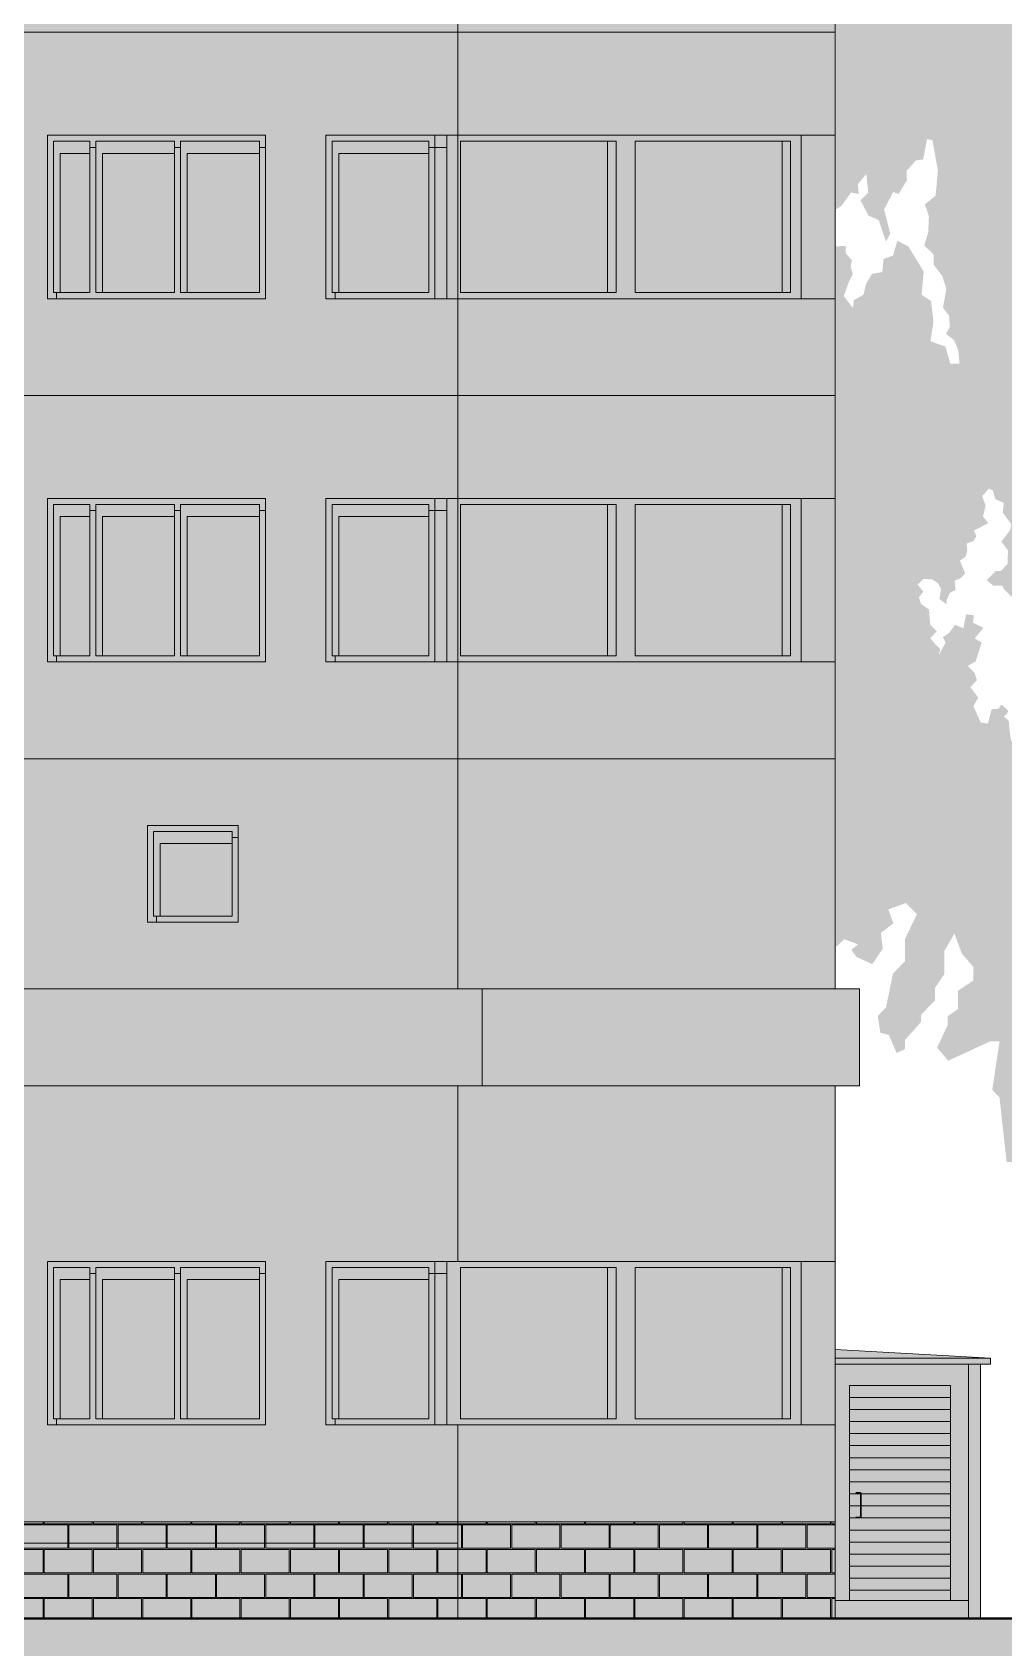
# Model space of a CAD drawing. Header units: millimetres. Extents: x 145836 to 266027, y 108786 to 206069.
# Drawn here: x 164925 to 168935, y 165729 to 172399 of the extents above; entities that cross this region are included whole.
import ezdxf

# ---------------------------------------------------------------- set-up
doc = ezdxf.new("R2010")
doc.units = ezdxf.units.MM
doc.layers.get('0').update_dxf_attribs({"color": 250})
doc.layers.add('hatch1', color=7, linetype='Continuous')
pattern_1 = [(0, (-2666.16, 265905.47), (101.6, 101.6), [198.4375, -4.7625]), (0, (-2767.76, 265910.23), (101.6, 101.6), [198.4375, -4.7625]), (90, (-2666.16, 265905.47), (-101.6, 101.6), [-106.3625, 96.8375]), (90, (-2670.92, 265905.47), (-101.6, 101.6), [-106.3625, 96.8375])]

msp = doc.modelspace()

# ---------------------------------------------------------------- hatches: boundary and pattern name
at = {"lineweight": 20, "true_color": 0x49833f}
h = msp.add_hatch(color=87, dxfattribs=at)
h.paths.add_polyline_path([(171633, 171741.4), (171602.8, 171781.7), (171655.7, 171854.6), (171617.8, 171898.2), (171610.3, 171993.7), (171565, 172036.5), (171497, 172036.5), (171532.3, 171991.2), (171497, 171930.9), (171426.6, 172006.3), (171383.8, 172044), (171331, 172069.1), (171300.8, 172031.4), (171300.8, 171933.4), (171237.9, 171900.7), (171202.7, 172016.3), (171255.5, 172046.5), (171255.5, 172111.9), (171368.7, 172177.2), (171368.7, 172363.2), (171600.2, 172240.1), (171600.2, 172129.5), (171627.9, 172129.5), (171627.9, 172260.2), (171562.4, 172313), (171552.1, 172462.4), (171412.9, 172498.2), (171412.9, 172575.6), (171366.3, 172641.7), (170898.4, 172641.7), (170899.8, 172637.6), (170929.7, 172608.7), (170865.2, 172581.9), (170832.5, 172569.9), (170833.6, 172537.4), (170823.5, 172512.4), (170799.9, 172541.9), (170764, 172586.7), (170795.4, 172602.4), (170783.1, 172627.1), (170761.6, 172641.7), (170272.2, 172641.7), (170234.7, 172593), (170222.6, 172550.8), (170205.6, 172641.7), (170145.8, 172641.7), (170134, 172633.1), (170134, 172550.4), (170103.2, 172524.6), (170103.2, 172490.8), (170074.3, 172474), (170074.3, 172457.1), (170058.4, 172490.8), (170068.4, 172559.3), (170053, 172576), (170071.3, 172592.2), (170082.5, 172641.7), (168243.4, 172641.7), (168243.4, 171668.2), (168264.9, 171681.7), (168305.3, 171737.6), (168336.9, 171731.3), (168333.1, 171771.7), (168368, 171814), (168376, 171737.4), (168344, 171705.4), (168377.6, 171641.5), (168419.1, 171624), (168449.5, 171534.5), (168467, 171568), (168441.7, 171667.5), (168479.6, 171740.3), (168501, 171730.8), (168535.7, 171788.4), (168534.2, 171827.3), (168572.9, 171869.9), (168602.9, 171873.9), (168618.7, 171958.3), (168640.8, 171953.6), (168663.8, 171828.1), (168654.2, 171725.1), (168609.9, 171688.5), (168626.4, 171640.5), (168623.9, 171573.6), (168607.5, 171519), (168645.4, 171482.3), (168646.6, 171438.1), (168682.1, 171392.4), (168698.5, 171338.1), (168684.6, 171262), (168709.9, 171229.2), (168712.5, 171182.5), (168697.3, 171153.4), (168730.2, 171128.2), (168747.8, 171086.5), (168752.9, 171030.9), (168715, 171030.9), (168694.8, 171101.6), (168632.8, 171123.1), (168645.5, 171203.9), (168635.3, 171289.8), (168596.2, 171315.1), (168605, 171411.1), (168541.7, 171515), (168496.2, 171537.7), (168478.5, 171477.1), (168439.3, 171463.2), (168434.2, 171408.9), (168391.3, 171401.3), (168368.5, 171363.4), (168355.9, 171315.4), (168316.7, 171292.7), (168312.9, 171261.1), (168275, 171309.1), (168296.5, 171369.7), (168312.9, 171401.3), (168302.8, 171431.6), (168309.1, 171458.1), (168283.8, 171484.7), (168282.6, 171517.5), (168243.4, 171515.1), (168243.4, 170658.4), (171082.4, 170658.4), (171082.4, 170756.2), (170827.6, 170928.7), (170819.1, 171123.9), (170737, 171211.6), (170788, 171290.8), (170898.4, 171146.5), (170938, 170976.8), (171075.9, 170926.3), (171250.8, 170934.3), (171291.1, 170996.9), (171351.6, 170958.8), (171465.7, 170996.9), (171492.5, 170923.1), (171606.7, 170856), (171600.5, 171129.9), (171632.8, 171157), (171569.9, 171213.7), (171536.7, 171162.2), (171469.3, 171178.8), (171452.4, 171262.3), (171410.8, 171328.5), (171363.6, 171403.6), (171354.8, 171491.9), (171370.6, 171527.7), (171405.5, 171491.9), (171458.9, 171525), (171509.6, 171467.4), (171564.7, 171449.9), (171588.3, 171420.2), (171620.5, 171419.1), (171658.2, 171384), (171660.1, 171318.5), (171690.1, 171280.9), (171690.1, 171383.7), (171675.9, 171426.7), (171658.2, 171480), (171658.2, 171530.3), (171615.4, 171578.1), (171582.7, 171688.7), (171633, 171688.7)])
h.paths.add_polyline_path([(170122.8, 171540.2), (170168.8, 171570.5), (170182.2, 171624.1), (170228.1, 171611.8), (170251.6, 171645.4), (170251.6, 171709.6), (170190, 171739.8), (170204.6, 171792.3), (170204.6, 171838.2), (170238.2, 171856.1), (170271, 171873.6), (170303.1, 171873.6), (170330, 171904.8), (170353.7, 171917), (170373.4, 171947), (170400.8, 172070.6), (170515.4, 172020.3), (170446.7, 171956.2), (170542.9, 171887.5), (170502, 171882.7), (170502, 171847.7), (170546.5, 171849.3), (170562.5, 171807.9), (170543.4, 171785.7), (170578.4, 171768.2), (170608.6, 171780.9), (170637.3, 171761.8), (170605.4, 171734.8), (170629.3, 171704.6), (170658, 171728.4), (170685, 171745.9), (170689.8, 171792), (170734.4, 171763.4), (170734.4, 171733.2), (170697.8, 171710.9), (170729.6, 171648.9), (170729.6, 171631.4), (170673.9, 171615.5), (170622.9, 171539.2), (170583.2, 171556.5), (170558, 171529.7), (170526.6, 171529.7), (170521.8, 171499.1), (170483.3, 171465.1), (170474.6, 171425.1), (170450.2, 171402.3), (170423.1, 171303.4), (170394.4, 171255.1), (170385.3, 171366.9), (170410.5, 171438.3), (170398.9, 171505.3), (170416.6, 171539.8), (170389.2, 171561.9), (170362.6, 171523.9), (170320.5, 171501.2), (170327.3, 171441.5), (170278.1, 171420.9), (170252, 171364.3), (170269.3, 171298.9), (170222, 171281.5), (170203.5, 171228.2), (170217.5, 171180), (170187.4, 171127.6), (170135, 171151.3), (170162.5, 171265.5), (170139, 171370.6), (170152.3, 171457.8), (170152.3, 171505.3)], flags=16)
at = {"lineweight": 20}
for points in [[(165887.1, 171974), (164987.1, 171974), (164987.1, 171299), (165024.5, 171299), (165024.5, 171324), (165012.1, 171324), (165012.1, 171949), (165162.1, 171949), (165162.1, 171924), (165187.1, 171924), (165187.1, 171949), (165512.1, 171949), (165512.1, 171924), (165537.1, 171924), (165537.1, 171949), (165862.1, 171949), (165862.1, 171924), (165887.1, 171924)], [(165887.1, 170474), (164987.1, 170474), (164987.1, 169799), (165024.5, 169799), (165024.5, 169824), (165012.1, 169824), (165012.1, 170449), (165162.1, 170449), (165162.1, 170424), (165187.1, 170424), (165187.1, 170449), (165512.1, 170449), (165512.1, 170424), (165537.1, 170424), (165537.1, 170449), (165862.1, 170449), (165862.1, 170424), (165887.1, 170424)], [(165887.1, 167324), (164987.1, 167324), (164987.1, 166649), (165024.5, 166649), (165024.5, 166674), (165012.1, 166674), (165012.1, 167299), (165162.1, 167299), (165162.1, 167274), (165187.1, 167274), (165187.1, 167299), (165512.1, 167299), (165512.1, 167274), (165537.1, 167274), (165537.1, 167299), (165862.1, 167299), (165862.1, 167274), (165887.1, 167274)]]:
    msp.add_hatch(color=253, dxfattribs=at).paths.add_polyline_path(points)
at = {"lineweight": 13}
h = msp.add_hatch(color=253, dxfattribs=at)
h.paths.add_polyline_path([(166587.1, 171974), (166137.1, 171974), (166137.1, 171924), (166162.1, 171924), (166162.1, 171949), (166562.1, 171949), (166562.1, 171924), (166587.1, 171924)])
h.paths.add_polyline_path([(166636.1, 171974), (166587.1, 171974), (166587.1, 171924), (166636.1, 171924)])
at = {"lineweight": 13, "true_color": 0xb3b3b3}
h = msp.add_hatch(color=253, dxfattribs=at)
h.paths.add_polyline_path([(166636.1, 171974), (166636.1, 171299), (168099.6, 171299), (168099.6, 171974)])
h.paths.add_polyline_path([(167414, 171324), (168055.6, 171324), (168055.6, 171949), (167414, 171949)], flags=16)
h.paths.add_polyline_path([(167334.8, 171324), (166693.1, 171324), (166693.1, 171949), (167334.8, 171949)], flags=16)
at = {"lineweight": 13, "true_color": 0x5c5c5c}
h = msp.add_hatch(color=251, dxfattribs=at)
h.dxf.hatch_style = 1
h.paths.add_polyline_path([(168239.6, 171974), (168099.6, 171974), (168099.6, 171299), (168239.6, 171299)])
at = {"lineweight": 13, "true_color": 0x5c6d75}
for points in [[(165012.1, 171949), (165012.1, 171324), (165039.5, 171324), (165039.5, 171899), (165162.1, 171899), (165162.1, 171949)], [(166162.1, 171949), (166162.1, 171324), (166189.5, 171324), (166189.5, 171899), (166562.1, 171899), (166562.1, 171949)], [(165012.1, 170449), (165012.1, 169824), (165039.5, 169824), (165039.5, 170399), (165162.1, 170399), (165162.1, 170449)], [(166162.1, 170449), (166162.1, 169824), (166189.5, 169824), (166189.5, 170399), (166562.1, 170399), (166562.1, 170449)], [(165749.6, 169049), (165749.6, 169099), (165424.6, 169099), (165424.6, 168749), (165452, 168749), (165452, 169049)], [(165012.1, 167299), (165012.1, 166674), (165039.5, 166674), (165039.5, 167249), (165162.1, 167249), (165162.1, 167299)], [(166162.1, 167299), (166162.1, 166674), (166189.5, 166674), (166189.5, 167249), (166562.1, 167249), (166562.1, 167299)]]:
    msp.add_hatch(color=147, dxfattribs=at).paths.add_polyline_path(points)
at = {"lineweight": 13}
for color, points in [(255, [(165887.1, 171924), (165862.1, 171924), (165862.1, 171324), (165537.1, 171324), (165537.1, 171924), (165512.1, 171924), (165512.1, 171324), (165187.1, 171324), (165187.1, 171924), (165162.1, 171924), (165162.1, 171324), (165024.5, 171324), (165024.5, 171299), (165887.1, 171299)]), (253, [(166162.1, 171924), (166137.1, 171924), (166137.1, 171299), (166174.5, 171299), (166174.5, 171324), (166162.1, 171324)]), (255, [(165887.1, 170424), (165862.1, 170424), (165862.1, 169824), (165537.1, 169824), (165537.1, 170424), (165512.1, 170424), (165512.1, 169824), (165187.1, 169824), (165187.1, 170424), (165162.1, 170424), (165162.1, 169824), (165024.5, 169824), (165024.5, 169799), (165887.1, 169799)]), (253, [(166162.1, 170424), (166137.1, 170424), (166137.1, 169799), (166174.5, 169799), (166174.5, 169824), (166162.1, 169824)]), (253, [(165774.6, 169124), (165399.6, 169124), (165399.6, 168724), (165437, 168724), (165437, 168749), (165424.6, 168749), (165424.6, 169099), (165749.6, 169099), (165749.6, 169074), (165774.6, 169074)]), (255, [(165749.6, 168749), (165437, 168749), (165437, 168724), (165774.6, 168724), (165774.6, 169074), (165749.6, 169074)]), (255, [(165887.1, 167274), (165862.1, 167274), (165862.1, 166674), (165537.1, 166674), (165537.1, 167274), (165512.1, 167274), (165512.1, 166674), (165187.1, 166674), (165187.1, 167274), (165162.1, 167274), (165162.1, 166674), (165024.5, 166674), (165024.5, 166649), (165887.1, 166649)]), (253, [(166162.1, 167274), (166137.1, 167274), (166137.1, 166649), (166174.5, 166649), (166174.5, 166674), (166162.1, 166674)])]:
    msp.add_hatch(color=color, dxfattribs=at).paths.add_polyline_path(points)
at = {"lineweight": 13, "true_color": 0x70858f}
h = msp.add_hatch(color=8, dxfattribs=at)
h.paths.add_polyline_path([(165039.5, 171324), (165162.1, 171324), (165162.1, 171899), (165039.5, 171899)])
h.paths.add_polyline_path([(165214.5, 171324), (165512.1, 171324), (165512.1, 171899), (165214.5, 171899)])
h.paths.add_polyline_path([(165564.5, 171899), (165564.5, 171324), (165862.1, 171324), (165862.1, 171899)])
at = {"lineweight": 13, "true_color": 0x5c6d75}
h = msp.add_hatch(color=147, dxfattribs=at)
h.paths.add_polyline_path([(165187.1, 171949), (165187.1, 171324), (165214.5, 171324), (165214.5, 171899), (165512.1, 171899), (165512.1, 171949)])
h.paths.add_polyline_path([(165537.1, 171949), (165537.1, 171324), (165564.5, 171324), (165564.5, 171899), (165862.1, 171899), (165862.1, 171949)])
at = {"lineweight": 13}
h = msp.add_hatch(color=255, dxfattribs=at)
h.paths.add_polyline_path([(166636.1, 171924), (166587.1, 171924), (166587.1, 171299), (166636.1, 171299)])
h.paths.add_polyline_path([(166587.1, 171924), (166562.1, 171924), (166562.1, 171324), (166174.5, 171324), (166174.5, 171299), (166587.1, 171299)])
at = {"lineweight": 13, "true_color": 0x70858f}
for points in [[(166189.5, 171899), (166189.5, 171324), (166562.1, 171324), (166562.1, 171899)], [(166189.5, 170399), (166189.5, 169824), (166562.1, 169824), (166562.1, 170399)], [(165749.6, 169049), (165452, 169049), (165452, 168749), (165749.6, 168749)], [(166189.5, 167249), (166189.5, 166674), (166562.1, 166674), (166562.1, 167249)]]:
    msp.add_hatch(color=8, dxfattribs=at).paths.add_polyline_path(points)
at = {"lineweight": 13, "true_color": 0x5c6d75}
h = msp.add_hatch(color=147, dxfattribs=at)
h.paths.add_polyline_path([(166693.1, 171949), (166693.1, 171324), (167299.4, 171324), (167299.4, 171949)])
h.paths.add_polyline_path([(167414, 171949), (167414, 171324), (168020.3, 171324), (168020.3, 171949)])
at = {"lineweight": 13, "true_color": 0x5c5c5c}
h = msp.add_hatch(color=251, dxfattribs=at)
h.paths.add_polyline_path([(167334.8, 171949), (167299.4, 171949), (167299.4, 171324), (167334.8, 171324)])
h.paths.add_polyline_path([(168055.6, 171949), (168020.3, 171949), (168020.3, 171324), (168055.6, 171324)])
at = {"lineweight": 20, "true_color": 0x49833f}
h = msp.add_hatch(color=87, dxfattribs=at)
h.paths.add_polyline_path([(171034.2, 170319.8), (171082.4, 170393.4), (171082.4, 170658.4), (168243.4, 170658.4), (168243.4, 169045.2), (169643.4, 169045.2), (169622.4, 169194.7), (169650.3, 169258.5), (169628.4, 169498.5), (169670.3, 169568.2), (169670.3, 169761.6), (169706.2, 169783.5), (169706.2, 169849.3), (169738.2, 169935.6), (169738.2, 170013.4), (169785.4, 170042.2), (169766.7, 170113.2), (169718.2, 170132), (169718.2, 170213.2), (169775.5, 170258.1), (169833.5, 170303.4), (169909.2, 170260.6), (169881.4, 170212.7), (169881.4, 170157.2), (169962.2, 170157.2), (170027.8, 170248), (170098.1, 170209), (170055.9, 170103.9), (169987.8, 169934.3), (169987.8, 169681.2), (169936.7, 169633), (169936.7, 169451.5), (169871.4, 169397.7), (169871.4, 169318.3), (169933.6, 169081), (169924.7, 169045.2), (170666.3, 169045.2), (170684.3, 169063.3), (170684.3, 169264.3), (170784.1, 169311.8), (170810.7, 169632), (170824.9, 169479.9), (170875.6, 169466.5), (170940.1, 169266.1), (171051.2, 169266.1), (171144.4, 169097.8), (171140.3, 169045.2), (171418, 169045.2), (171418, 169131), (171379, 169210.2), (171395, 169270.8), (171352.1, 169328.7), (171235.7, 169485.8), (171235.7, 169615.5), (171267, 169541.7), (171338.7, 169541.7), (171376.7, 169463.4), (171470.7, 169371.7), (171526.7, 169212.9), (171567, 169250.9), (171567, 169414.2), (171542.3, 169526.4), (171437.1, 169629.3), (171300.5, 169678.5), (171300.5, 169735), (171242.3, 169797.7), (171242.3, 169846.9), (171367.7, 169820), (171392.3, 169875.9), (171472.9, 169808.8), (171544.5, 169862.5), (171544.5, 169950.1), (171513.2, 169988.1), (171513.2, 170061.9), (171584.8, 170095.5), (171640.8, 170021.7), (171687.8, 170073.1), (171687.8, 170162.6), (171636.3, 170263.2), (171506.5, 170369.1), (171429.6, 170317.4), (171429.6, 170364.9), (171456.2, 170465.6), (171415.6, 170549.4), (171349.8, 170440.4), (171349.8, 170345.3), (171291.1, 170293.6), (171180.5, 170316), (171180.5, 170222.3), (171072.8, 170071.4), (171034.2, 170096.4)])
h.paths.add_polyline_path([(169060.6, 169942.7), (169043.7, 169912.5), (169047.3, 169826.7), (169059.7, 169787.5), (169063.3, 169760.9), (169045.5, 169730.7), (169073.1, 169712.9), (169073.9, 169643.2), (169098, 169606.7), (169084.6, 169588.1), (169099.7, 169571.2), (169120.2, 169555.2), (169118.4, 169508.1), (169152.2, 169448.3), (169125.5, 169422.5), (169132.6, 169395.8), (169114, 169375.4), (169089.9, 169362.1), (169086.4, 169345.2), (169087.3, 169314.1), (169065.9, 169328.3), (169055.2, 169349.6), (169023.2, 169378.1), (169034.8, 169393.2), (169016.1, 169411.8), (168992.1, 169435.8), (169002.5, 169450.7), (168991.2, 169458.1), (168965.4, 169475), (168957.3, 169537.6), (168956.4, 169556.2), (168935.9, 169573.1), (168948.4, 169584.7), (168954.6, 169598), (168925.2, 169623.8), (168914.6, 169606), (168885.4, 169603.5), (168880.7, 169585.6), (168870.1, 169544.7), (168841, 169548.7), (168810.3, 169615.8), (168830.1, 169651.7), (168797.7, 169694.9), (168824.7, 169723.7), (168815.7, 169752.5), (168786.9, 169783), (168819.3, 169801), (168844.5, 169878.8), (168815.7, 169896.7), (168851.7, 169939.9), (168830.1, 169950.7), (168808.5, 169961.5), (168812.1, 169992.1), (168779.7, 169995.7), (168768.9, 169938.1), (168734.7, 169952.5), (168709.5, 169918.3), (168684.3, 169902.1), (168695.1, 169878.8), (168666.3, 169824.8), (168673.5, 169851.8), (168653.7, 169871.6), (168632.1, 169896.7), (168659.1, 169925.5), (168632.1, 169952.5), (168626.7, 170015.9), (168594.3, 170037.5), (168585.3, 170066.2), (168603.3, 170089.6), (168579.9, 170118.4), (168605.1, 170141.8), (168639.3, 170140), (168662.7, 170125.6), (168677.1, 170100.4), (168669.9, 170059), (168700.5, 170035.7), (168700.5, 170055.4), (168713.1, 170084.2), (168736.5, 170096.8), (168732.9, 170134.6), (168758.1, 170145.4), (168776.1, 170165.2), (168767.1, 170186.8), (168754.5, 170217.3), (168777.9, 170233.5), (168785.1, 170258.7), (168781.5, 170287.5), (168810.4, 170298.3), (168823, 170318.1), (168812.2, 170341.4), (168871.6, 170372), (168850, 170400.8), (168860.8, 170444), (168846.4, 170483.5), (168873.4, 170514.1), (168889.8, 170508.5), (168901, 170471.4), (168935.9, 170455.7), (168931.4, 170416.3), (168966.3, 170368), (168961.8, 170343.2), (168925.8, 170296), (168952.8, 170259.8), (168951.6, 170204.7), (168924.6, 170175.5), (168903.2, 170174.3), (168864.9, 170136.5), (168892.5, 170114.2), (168929, 170114.2), (168937.9, 170098.2), (168972.5, 170064.5), (168978.8, 170040.5), (169027.7, 170011.1), (169023.3, 169985.3), (169041.9, 169960.5)], flags=16)
h.paths.add_polyline_path([(170562.5, 168941.6), (170666.3, 169045.2), (169924.7, 169045.2), (169898.5, 168940.8), (169806, 168940.8), (169764.1, 168779.8), (169989.4, 168580.6), (169989.4, 168504.9), (170124.9, 168367.4), (170168.8, 168419.2), (170240.9, 168367.2), (170240.9, 168303.4), (170332.8, 168267.2), (170450.4, 168267.2), (170556.1, 168338.9), (170636.1, 168209), (170636.1, 168071.6), (170683.9, 168033.8), (170683.9, 167902.3), (170753.7, 167808.7), (170775.8, 167898.8), (170754.3, 167914.3), (170737, 168040.7), (170763.8, 168076.9), (170753.7, 168265), (170692.5, 168310.9), (170671.7, 168415.3), (170712.5, 168475.3), (170766.7, 168554.9), (170766.7, 168679.1), (170825.3, 168715.9), (170788.7, 168936.8), (170762.1, 168975.6), (170724, 168890.6), (170644.7, 168819.9), (170627.7, 168754.8), (170562.5, 168754.8)])
h.paths.add_polyline_path([(169644.3, 168765.3), (169636.1, 168934.2), (169648.6, 169008.9), (169643.4, 169045.2), (168243.4, 169045.2), (168243.4, 168623), (168277.2, 168654), (168333.9, 168633), (168306.4, 168610.5), (168326.9, 168581.5), (168392.7, 168551.2), (168436.1, 168615.1), (168428.1, 168680.2), (168479.6, 168719.3), (168459, 168777.3), (168530.9, 168803.4), (168577.3, 168758.2), (168528.2, 168655.8), (168528.2, 168564.6), (168478, 168511.5), (168449.4, 168372.8), (168415.4, 168336.7), (168425.8, 168268.1), (168461.1, 168258.7), (168493.4, 168184.3), (168528.5, 168201.1), (168528.5, 168239), (168593.3, 168311.2), (168594.3, 168342.2), (168652.2, 168402.1), (168652.2, 168454), (168690.1, 168509.8), (168690.1, 168605.6), (168732.1, 168677.4), (168762, 168595.6), (168810.1, 168539.4), (168810.1, 168483.5), (168746.2, 168441.6), (168746.2, 168365.8), (168704.3, 168335.9), (168704.3, 168300), (168660.4, 168206.2), (168706.3, 168152.4), (168878.2, 168231.8), (168918.1, 168231.8), (168888.1, 168032.3), (168918.1, 168000.4), (168947.3, 167734.2), (168977.3, 167734.2), (168996, 167868.8), (169029.7, 167917.5), (169054.7, 168025), (169077, 168081.8), (169064.7, 168116), (169041, 168182.1), (169148.5, 168200.8), (169200.9, 168153.4), (169200.9, 168101), (169238.4, 168054.9), (169238.4, 167937.4), (169292.1, 167710.4), (169319.5, 167744.1), (169319.5, 167875), (169293.3, 167922.6), (169290.6, 168029.9), (169317.4, 168113.9), (169365.1, 168209.7), (169384.6, 168293.8), (169424.3, 168302.3), (169462.5, 168334.3), (169513.2, 168332.9), (169576.3, 168293.5), (169606.3, 168328.2), (169576.3, 168397.5), (169611.1, 168437), (169596.9, 168498.4), (169620.6, 168576.1), (169620.6, 168710.1)])
h.paths.add_polyline_path([(171418, 169045.2), (171140.3, 169045.2), (171115.9, 168736.7), (171204.1, 168647.2), (171244.7, 168729.7), (171225.1, 168802.4), (171275.5, 168843), (171313.3, 168785.7), (171323.1, 168714.3), (171363.7, 168724.1), (171386.1, 168801), (171423.9, 168767.5), (171434.1, 168700.2), (171506.6, 168579.4), (171534.8, 168664), (171534.8, 168744.5), (171418, 168877.4)])
at = {"lineweight": 13, "true_color": 0x5c6d75}
h = msp.add_hatch(color=147, dxfattribs=at)
h.paths.add_polyline_path([(165187.1, 170449), (165187.1, 169824), (165214.5, 169824), (165214.5, 170399), (165512.1, 170399), (165512.1, 170449)])
h.paths.add_polyline_path([(165537.1, 170449), (165537.1, 169824), (165564.5, 169824), (165564.5, 170399), (165862.1, 170399), (165862.1, 170449)])
at = {"lineweight": 13}
h = msp.add_hatch(color=253, dxfattribs=at)
h.paths.add_polyline_path([(166587.1, 170474), (166137.1, 170474), (166137.1, 170424), (166162.1, 170424), (166162.1, 170449), (166562.1, 170449), (166562.1, 170424), (166587.1, 170424)])
h.paths.add_polyline_path([(166636.1, 170474), (166587.1, 170474), (166587.1, 170424), (166636.1, 170424)])
at = {"lineweight": 13, "true_color": 0xb3b3b3}
h = msp.add_hatch(color=253, dxfattribs=at)
h.paths.add_polyline_path([(166636.1, 170474), (166636.1, 169799), (168099.6, 169799), (168099.6, 170474)])
h.paths.add_polyline_path([(167414, 169824), (168055.6, 169824), (168055.6, 170449), (167414, 170449)], flags=16)
h.paths.add_polyline_path([(167334.8, 169824), (166693.1, 169824), (166693.1, 170449), (167334.8, 170449)], flags=16)
at = {"lineweight": 13, "true_color": 0x5c6d75}
h = msp.add_hatch(color=147, dxfattribs=at)
h.paths.add_polyline_path([(166693.1, 170449), (166693.1, 169824), (167299.4, 169824), (167299.4, 170449)])
h.paths.add_polyline_path([(167414, 170449), (167414, 169824), (168020.3, 169824), (168020.3, 170449)])
at = {"lineweight": 13, "true_color": 0x5c5c5c}
h = msp.add_hatch(color=251, dxfattribs=at)
h.paths.add_polyline_path([(167334.8, 170449), (167299.4, 170449), (167299.4, 169824), (167334.8, 169824)])
h.paths.add_polyline_path([(168055.6, 170449), (168020.3, 170449), (168020.3, 169824), (168055.6, 169824)])
h = msp.add_hatch(color=251, dxfattribs=at)
h.dxf.hatch_style = 1
h.paths.add_polyline_path([(168239.6, 170474), (168099.6, 170474), (168099.6, 169799), (168239.6, 169799)])
at = {"lineweight": 13, "true_color": 0x70858f}
h = msp.add_hatch(color=8, dxfattribs=at)
h.paths.add_polyline_path([(165039.5, 169824), (165162.1, 169824), (165162.1, 170399), (165039.5, 170399)])
h.paths.add_polyline_path([(165214.5, 169824), (165512.1, 169824), (165512.1, 170399), (165214.5, 170399)])
h.paths.add_polyline_path([(165564.5, 170399), (165564.5, 169824), (165862.1, 169824), (165862.1, 170399)])
at = {"lineweight": 13}
h = msp.add_hatch(color=255, dxfattribs=at)
h.paths.add_polyline_path([(166636.1, 170424), (166587.1, 170424), (166587.1, 169799), (166636.1, 169799)])
h.paths.add_polyline_path([(166587.1, 170424), (166562.1, 170424), (166562.1, 169824), (166174.5, 169824), (166174.5, 169799), (166587.1, 169799)])
at = {"lineweight": 13, "true_color": 0x5c6d75}
h = msp.add_hatch(color=147, dxfattribs=at)
h.paths.add_polyline_path([(165187.1, 167299), (165187.1, 166674), (165214.5, 166674), (165214.5, 167249), (165512.1, 167249), (165512.1, 167299)])
h.paths.add_polyline_path([(165537.1, 167299), (165537.1, 166674), (165564.5, 166674), (165564.5, 167249), (165862.1, 167249), (165862.1, 167299)])
at = {"lineweight": 13}
h = msp.add_hatch(color=253, dxfattribs=at)
h.paths.add_polyline_path([(166587.1, 167324), (166137.1, 167324), (166137.1, 167274), (166162.1, 167274), (166162.1, 167299), (166562.1, 167299), (166562.1, 167274), (166587.1, 167274)])
h.paths.add_polyline_path([(166636.1, 167324), (166587.1, 167324), (166587.1, 167274), (166636.1, 167274)])
at = {"lineweight": 13, "true_color": 0xb3b3b3}
h = msp.add_hatch(color=253, dxfattribs=at)
h.paths.add_polyline_path([(166636.1, 167324), (166636.1, 166649), (168099.6, 166649), (168099.6, 167324)])
h.paths.add_polyline_path([(167414, 166674), (168055.6, 166674), (168055.6, 167299), (167414, 167299)], flags=16)
h.paths.add_polyline_path([(167334.8, 166674), (166693.1, 166674), (166693.1, 167299), (167334.8, 167299)], flags=16)
at = {"lineweight": 13, "true_color": 0x5c6d75}
h = msp.add_hatch(color=147, dxfattribs=at)
h.paths.add_polyline_path([(166693.1, 167299), (166693.1, 166674), (167299.4, 166674), (167299.4, 167299)])
h.paths.add_polyline_path([(167414, 167299), (167414, 166674), (168020.3, 166674), (168020.3, 167299)])
at = {"lineweight": 13, "true_color": 0x5c5c5c}
h = msp.add_hatch(color=251, dxfattribs=at)
h.paths.add_polyline_path([(167334.8, 167299), (167299.4, 167299), (167299.4, 166674), (167334.8, 166674)])
h.paths.add_polyline_path([(168055.6, 167299), (168020.3, 167299), (168020.3, 166674), (168055.6, 166674)])
h = msp.add_hatch(color=251, dxfattribs=at)
h.dxf.hatch_style = 1
h.paths.add_polyline_path([(168099.6, 166649), (168239.6, 166649), (168239.6, 167324), (168099.6, 167324)])
at = {"lineweight": 13, "true_color": 0x70858f}
h = msp.add_hatch(color=8, dxfattribs=at)
h.paths.add_polyline_path([(165039.5, 166674), (165162.1, 166674), (165162.1, 167249), (165039.5, 167249)])
h.paths.add_polyline_path([(165214.5, 166674), (165512.1, 166674), (165512.1, 167249), (165214.5, 167249)])
h.paths.add_polyline_path([(165564.5, 167249), (165564.5, 166674), (165862.1, 166674), (165862.1, 167249)])
at = {"lineweight": 13}
h = msp.add_hatch(color=255, dxfattribs=at)
h.paths.add_polyline_path([(166636.1, 167274), (166587.1, 167274), (166587.1, 166649), (166636.1, 166649)])
h.paths.add_polyline_path([(166587.1, 167274), (166562.1, 167274), (166562.1, 166674), (166174.5, 166674), (166174.5, 166649), (166587.1, 166649)])
at = {"lineweight": 13, "true_color": 0xa8a8a8}
h = msp.add_hatch(color=253, dxfattribs=at)
h.paths.add_polyline_path([(168239.6, 166959.5), (168239.6, 166924), (168881.2, 166924)])
h.paths.add_polyline_path([(168881.2, 166924), (168239.6, 166924), (168239.6, 166899), (168881.2, 166899)])
at = {"lineweight": 13, "true_color": 0x4d4d4d}
h = msp.add_hatch(color=251, dxfattribs=at)
h.set_gradient(color1=(64, 64, 69), color2=(88, 88, 95), centered=1, one_color=1, tint=0.36, name='CURVED')
h.paths.add_polyline_path([(168789.6, 166899), (168239.6, 166899), (168239.6, 165924), (168298.9, 165924), (168298.9, 166811.9), (168715.9, 166811.9), (168715.9, 165924), (168789.6, 165924)])
at = {"lineweight": 13, "true_color": 0x6c461e}
msp.add_hatch(color=49, dxfattribs=at).paths.add_polyline_path([(168839.6, 166899), (168789.6, 166899), (168789.6, 166249), (168839.6, 166249)])
at = {"lineweight": 13, "true_color": 0x5f533f}
msp.add_hatch(color=251, dxfattribs=at).paths.add_polyline_path([(168298.9, 165924), (168715.9, 165924), (168715.9, 166811.9), (168298.9, 166811.9)])
at = {"lineweight": 20, "true_color": 0x5c5c5c}
h = msp.add_hatch(color=251, dxfattribs=at)
h.paths.add_polyline_path([(166681.9, 166249), (163197.1, 166249), (163197.1, 166160), (166681.9, 166160)])
h.paths.add_polyline_path([(159552.1, 166249), (156067.2, 166249), (156067.2, 166160), (159552.1, 166160)])
h.paths.add_polyline_path([(156067.2, 166249), (154509.6, 166249), (154509.6, 166160), (156067.2, 166160)])
at = {"lineweight": 13}
h = msp.add_hatch(dxfattribs=at)
h.set_pattern_fill('AR-B816C', color=256, scale=0.5, style=0)
h.set_pattern_definition(pattern_1)
h.paths.add_polyline_path([(163197.1, 166249), (163197.1, 166160), (166681.9, 166160), (166681.9, 166249)])
h.paths.add_polyline_path([(163197.1, 166160), (163197.1, 165849), (166681.9, 165849), (166681.9, 166160)])
at = {"lineweight": 20, "true_color": 0x5c5c5c}
msp.add_hatch(color=251, dxfattribs=at).paths.add_polyline_path([(168239.6, 166249), (166681.9, 166249), (166681.9, 165849), (168239.6, 165849)])
at = {"lineweight": 13}
h = msp.add_hatch(dxfattribs=at)
h.set_pattern_fill('AR-B816C', color=256, scale=0.5, style=0)
h.set_pattern_definition(pattern_1)
h.paths.add_polyline_path([(166681.9, 166249), (166681.9, 165849), (168239.6, 165849), (168239.6, 166249)])
at = {"lineweight": 13, "true_color": 0x4d4d4d}
for points in [[(168839.6, 166249), (168789.6, 166249), (168789.6, 165849), (168839.6, 165849)], [(168789.6, 165924), (168239.6, 165924), (168239.6, 165849), (168789.6, 165849)]]:
    msp.add_hatch(color=251, dxfattribs=at).paths.add_polyline_path(points)
at = {"lineweight": 20, "true_color": 0x506b00}
msp.add_hatch(color=66, dxfattribs=at).paths.add_polyline_path([(170681.9, 165849), (145836, 165849), (145836, 160362.3), (170681.9, 160362.3)])
at = {"layer": 'hatch1', "lineweight": 13, "true_color": 0xc98238}
h = msp.add_hatch(color=23, dxfattribs=at)
h.dxf.hatch_style = 1
h.paths.add_polyline_path([(166681.9, 172799), (166137.1, 172799), (166137.1, 173474), (166681.9, 173474), (166681.9, 173899), (163197.1, 173899), (163197.1, 172399), (166681.9, 172399)])
h.paths.add_polyline_path([(164162.1, 172799), (163612.1, 172799), (163612.1, 173474), (164162.1, 173474)], flags=16)
h.paths.add_polyline_path([(164137.1, 172824), (163812.1, 172824), (163812.1, 173449), (164137.1, 173449)], flags=0)
h.paths.add_polyline_path([(164312.1, 172799), (164312.1, 173474), (164862.1, 173474), (164862.1, 172799)], flags=16)
h.paths.add_polyline_path([(164337.1, 172824), (164337.1, 173449), (164487.1, 173449), (164487.1, 172824)], flags=0)
h.paths.add_polyline_path([(164512.1, 172824), (164512.1, 173449)], flags=0)
h.paths.add_polyline_path([(163787.1, 172824), (163637.1, 172824), (163637.1, 173449), (163787.1, 173449)], flags=0)
h.paths.add_polyline_path([(164987.1, 172799), (164987.1, 173474), (165887.1, 173474), (165887.1, 172799)], flags=16)
h.paths.add_polyline_path([(165012.1, 172824), (165012.1, 173449), (165162.1, 173449), (165162.1, 172824)], flags=0)
h.paths.add_polyline_path([(165187.1, 172824), (165187.1, 173449), (165512.1, 173449), (165512.1, 172824)], flags=0)
h.paths.add_polyline_path([(165537.1, 172824), (165537.1, 173449), (165862.1, 173449), (165862.1, 172824)], flags=0)
at = {"layer": 'hatch1', "lineweight": 13, "true_color": 0x9c652b}
h = msp.add_hatch(color=25, dxfattribs=at)
h.dxf.hatch_style = 1
h.paths.add_polyline_path([(168239.6, 172399), (166681.9, 172399), (166681.9, 171974), (168239.6, 171974)])
h.paths.add_polyline_path([(168239.6, 172799), (166681.9, 172799), (166681.9, 172399), (168239.6, 172399)])
h.paths.add_polyline_path([(168239.6, 173899), (166681.9, 173899), (166681.9, 173474), (168239.6, 173474)])
at = {"layer": 'hatch1', "lineweight": 13, "true_color": 0xc98238}
h = msp.add_hatch(color=23, dxfattribs=at)
h.dxf.hatch_style = 1
h.paths.add_polyline_path([(163197.1, 172399), (163197.1, 170899), (166681.9, 170899), (166681.9, 171299), (166137.1, 171299), (166137.1, 171974), (166681.9, 171974), (166681.9, 172399)])
h.paths.add_polyline_path([(164862.1, 171974), (164312.1, 171974), (164312.1, 171299), (164862.1, 171299)], flags=16)
h.paths.add_polyline_path([(164337.1, 171949), (164337.1, 171324), (164512.1, 171324), (164337.1, 171324), (164337.1, 171949), (164487.1, 171949)], flags=0)
h.paths.add_polyline_path([(164987.1, 171974), (165887.1, 171974), (165887.1, 171299), (164987.1, 171299)], flags=16)
h.paths.add_polyline_path([(165012.1, 171949), (165162.1, 171949), (165512.1, 171949), (165862.1, 171949), (165862.1, 171324), (165537.1, 171324), (165187.1, 171324), (165012.1, 171324)], flags=0)
at = {"layer": 'hatch1', "lineweight": 13, "true_color": 0x9c652b}
h = msp.add_hatch(color=25, dxfattribs=at)
h.dxf.hatch_style = 1
h.paths.add_polyline_path([(168239.6, 169399), (168239.6, 169799), (166681.9, 169799), (166681.9, 169399)])
h.paths.add_polyline_path([(166681.9, 170899), (166681.9, 170474), (168239.6, 170474), (168239.6, 170899)])
h.paths.add_polyline_path([(166681.9, 171299), (166681.9, 170899), (168239.6, 170899), (168239.6, 171299)])
at = {"layer": 'hatch1', "lineweight": 13, "true_color": 0xc98238}
h = msp.add_hatch(color=23, dxfattribs=at)
h.dxf.hatch_style = 1
h.paths.add_polyline_path([(163197.1, 170899), (163197.1, 169399), (166681.9, 169399), (166681.9, 169799), (166137.1, 169799), (166137.1, 170474), (166681.9, 170474), (166681.9, 170899)])
h.paths.add_polyline_path([(164162.1, 170474), (163612.1, 170474), (163612.1, 169799), (164162.1, 169799)], flags=16)
h.paths.add_polyline_path([(164137.1, 170449), (164137.1, 169824), (163812.1, 169824), (163637.1, 169824), (163637.1, 170449), (163787.1, 170449)], flags=0)
h.paths.add_polyline_path([(164312.1, 170474), (164312.1, 169799), (164862.1, 169799), (164862.1, 170474)], flags=16)
h.paths.add_polyline_path([(164337.1, 170449), (164487.1, 170449), (164337.1, 170449), (164337.1, 169824), (164512.1, 169824), (164337.1, 169824)], flags=0)
h.paths.add_polyline_path([(164987.1, 170474), (165887.1, 170474), (165887.1, 169799), (164987.1, 169799)], flags=16)
h.paths.add_polyline_path([(165012.1, 170449), (165162.1, 170449), (165512.1, 170449), (165862.1, 170449), (165862.1, 169824), (165537.1, 169824), (165187.1, 169824), (165012.1, 169824)], flags=0)
h = msp.add_hatch(color=23, dxfattribs=at)
h.dxf.hatch_style = 1
h.paths.add_polyline_path([(163197.1, 169399), (163197.1, 168449), (166681.9, 168449), (166681.9, 169399)])
h.paths.add_polyline_path([(164074.6, 169124), (164074.6, 168724), (163699.6, 168724), (163699.6, 169124)], flags=16)
h.paths.add_polyline_path([(164049.6, 169099), (164049.6, 168749), (163724.6, 168749), (163724.6, 169099)], flags=0)
h.paths.add_polyline_path([(165399.6, 169124), (165774.6, 169124), (165774.6, 168724), (165399.6, 168724)], flags=16)
h.paths.add_polyline_path([(165424.6, 169099), (165749.6, 169099), (165749.6, 168749), (165424.6, 168749)], flags=0)
at = {"layer": 'hatch1', "lineweight": 13, "true_color": 0x9c652b}
msp.add_hatch(color=25, dxfattribs=at).paths.add_polyline_path([(168239.6, 168449), (168239.6, 169399), (166681.9, 169399), (166681.9, 168449), (166781.9, 168449)])
at = {"layer": 'hatch1', "lineweight": 20, "true_color": 0xe1e1df}
msp.add_hatch(color=254, dxfattribs=at).paths.add_polyline_path([(163097.1, 168449), (163097.1, 168049), (163197.1, 168049), (166781.9, 168049), (166781.9, 168449), (166681.9, 168449)])
at = {"layer": 'hatch1', "lineweight": 20}
msp.add_hatch(color=254, dxfattribs=at).paths.add_polyline_path([(166781.9, 168449), (166781.9, 168049), (168239.6, 168049), (168339.6, 168049), (168339.6, 168449), (168239.6, 168449)])
at = {"layer": 'hatch1', "lineweight": 13, "true_color": 0xc98238}
h = msp.add_hatch(color=23, dxfattribs=at)
h.dxf.hatch_style = 1
h.paths.add_polyline_path([(163197.1, 168049), (163197.1, 166249), (166681.9, 166249), (166681.9, 166649), (166137.1, 166649), (166137.1, 167324), (166681.9, 167324), (166681.9, 168049)])
h.paths.add_polyline_path([(164862.1, 167324), (164312.1, 167324), (164312.1, 166649), (164862.1, 166649)], flags=16)
h.paths.add_polyline_path([(164487.1, 167299), (164337.1, 167299), (164337.1, 166674), (164512.1, 166674), (164337.1, 166674), (164337.1, 167299)], flags=0)
h.paths.add_polyline_path([(164162.1, 167324), (163612.1, 167324), (163612.1, 166649), (164162.1, 166649)], flags=16)
h.paths.add_polyline_path([(164137.1, 167299), (164137.1, 166674), (163812.1, 166674), (163637.1, 166674), (163637.1, 167299), (163787.1, 167299)], flags=0)
h.paths.add_polyline_path([(164987.1, 167324), (165887.1, 167324), (165887.1, 166649), (164987.1, 166649)], flags=16)
h.paths.add_polyline_path([(165012.1, 167299), (165162.1, 167299), (165512.1, 167299), (165862.1, 167299), (165862.1, 166674), (165537.1, 166674), (165187.1, 166674), (165012.1, 166674)], flags=0)
at = {"layer": 'hatch1', "lineweight": 13, "true_color": 0x9c652b}
h = msp.add_hatch(color=25, dxfattribs=at)
h.paths.add_polyline_path([(168239.6, 167324), (168239.6, 168049), (166681.9, 168049), (166681.9, 167324)])
h.paths.add_polyline_path([(166681.9, 166649), (166681.9, 166249), (168239.6, 166249), (168239.6, 166649)])
at = {"layer": 'hatch1', "lineweight": 20, "true_color": 0x787878}
h = msp.add_hatch(color=8, dxfattribs=at)
h.paths.add_polyline_path([(166681.9, 166160), (163197.1, 166160), (163197.1, 165849), (166681.9, 165849)])
h.paths.add_polyline_path([(159552.1, 166160), (156067.2, 166160), (156067.2, 165849), (159552.1, 165849)])
h.paths.add_polyline_path([(156067.2, 166160), (154509.6, 166160), (154509.6, 165849), (156067.2, 165849)])

# ---------------------------------------------------------------- linework, layer by layer
at = {"lineweight": 20}
for p, q in [((166681.9, 168449), (166681.9, 201249)), ((168239.6, 168449), (168239.6, 201249)), ((168239.6, 172399), (154509.6, 172399)), ((164987.1, 171299), (164987.1, 171974)), ((164987.1, 171974), (165887.1, 171974)), ((165887.1, 171299), (165887.1, 171974)), ((166137.1, 171974), (168239.6, 171974)), ((166587.1, 171299), (166587.1, 171974)), ((166636.1, 171299), (166636.1, 171974)), ((168099.6, 171299), (168099.6, 171974)), ((165012.1, 171324), (165012.1, 171949)), ((165012.1, 171949), (165162.1, 171949)), ((165012.1, 171949), (165162.1, 171949)), ((165162.1, 171949), (165162.1, 171324)), ((165187.1, 171949), (165512.1, 171949)), ((165187.1, 171324), (165187.1, 171949)), ((165187.1, 171949), (165512.1, 171949)), ((165512.1, 171949), (165512.1, 171324)), ((165537.1, 171949), (165862.1, 171949)), ((165537.1, 171324), (165537.1, 171949)), ((165862.1, 171949), (165862.1, 171324)), ((166162.1, 171949), (166562.1, 171949)), ((166162.1, 171324), (166162.1, 171949)), ((166562.1, 171949), (166562.1, 171324)), ((166693.1, 171949), (167334.8, 171949)), ((166693.1, 171324), (166693.1, 171949)), ((167299.4, 171324), (167299.4, 171949)), ((167334.8, 171324), (167334.8, 171949)), ((167414, 171949), (168055.6, 171949)), ((167414, 171324), (167414, 171949)), ((168020.3, 171324), (168020.3, 171949)), ((168055.6, 171324), (168055.6, 171949)), ((164987.1, 171299), (165887.1, 171299)), ((165012.1, 171324), (165162.1, 171324)), ((165187.1, 171324), (165512.1, 171324)), ((165537.1, 171324), (165862.1, 171324)), ((166137.1, 171299), (168239.6, 171299)), ((166162.1, 171324), (166562.1, 171324)), ((166693.1, 171324), (167334.8, 171324)), ((167414, 171324), (168055.6, 171324)), ((168239.6, 170899), (154509.6, 170899)), ((164987.1, 169799), (164987.1, 170474)), ((164987.1, 170474), (165887.1, 170474)), ((165012.1, 169824), (165012.1, 170449)), ((165012.1, 170449), (165162.1, 170449)), ((165012.1, 170449), (165162.1, 170449)), ((165162.1, 170449), (165162.1, 169824)), ((165187.1, 170449), (165512.1, 170449)), ((165187.1, 169824), (165187.1, 170449)), ((165187.1, 170449), (165512.1, 170449)), ((165512.1, 170449), (165512.1, 169824)), ((165537.1, 170449), (165862.1, 170449)), ((165537.1, 169824), (165537.1, 170449)), ((165862.1, 170449), (165862.1, 169824)), ((165887.1, 169799), (165887.1, 170474)), ((166137.1, 170474), (168239.6, 170474)), ((166162.1, 170449), (166562.1, 170449)), ((166162.1, 169824), (166162.1, 170449)), ((166562.1, 170449), (166562.1, 169824)), ((166587.1, 169799), (166587.1, 170474)), ((166636.1, 169799), (166636.1, 170474)), ((166693.1, 170449), (167334.8, 170449)), ((166693.1, 169824), (166693.1, 170449)), ((167299.4, 169824), (167299.4, 170449)), ((167334.8, 169824), (167334.8, 170449)), ((167414, 170449), (168055.6, 170449)), ((167414, 169824), (167414, 170449)), ((168020.3, 169824), (168020.3, 170449)), ((168055.6, 169824), (168055.6, 170449)), ((168099.6, 169799), (168099.6, 170474)), ((164987.1, 169799), (165887.1, 169799)), ((165012.1, 169824), (165162.1, 169824)), ((165187.1, 169824), (165512.1, 169824)), ((165537.1, 169824), (165862.1, 169824)), ((166137.1, 169799), (168239.6, 169799)), ((166162.1, 169824), (166562.1, 169824)), ((166693.1, 169824), (167334.8, 169824)), ((167414, 169824), (168055.6, 169824)), ((168239.6, 169399), (154509.6, 169399)), ((165399.6, 169099), (165399.6, 168749)), ((165424.6, 169099), (165749.6, 169099)), ((165774.6, 168749), (165774.6, 169124)), ((168239.6, 168449), (154509.6, 168449)), ((166781.9, 168449), (166781.9, 168049)), ((168239.6, 168449), (168339.6, 168449)), ((168339.6, 168449), (168339.6, 168049)), ((168239.6, 168049), (154509.6, 168049)), ((166681.9, 167324), (166681.9, 168049)), ((166681.9, 168049), (166781.9, 168049)), ((168239.6, 168049), (168339.6, 168049)), ((164987.1, 166649), (164987.1, 167324)), ((164987.1, 167324), (165887.1, 167324)), ((165012.1, 166674), (165012.1, 167299)), ((165012.1, 167299), (165162.1, 167299)), ((165012.1, 167299), (165162.1, 167299)), ((165162.1, 167299), (165162.1, 166674)), ((165187.1, 167299), (165512.1, 167299)), ((165187.1, 166674), (165187.1, 167299)), ((165187.1, 167299), (165512.1, 167299)), ((165512.1, 167299), (165512.1, 166674)), ((165537.1, 167299), (165862.1, 167299)), ((165537.1, 166674), (165537.1, 167299)), ((165862.1, 167299), (165862.1, 166674)), ((165887.1, 166649), (165887.1, 167324)), ((166137.1, 167324), (168239.6, 167324)), ((166162.1, 167299), (166562.1, 167299)), ((166162.1, 166674), (166162.1, 167299)), ((166562.1, 167299), (166562.1, 166674)), ((166587.1, 166649), (166587.1, 167324)), ((166636.1, 166649), (166636.1, 167324)), ((166693.1, 167299), (167334.8, 167299)), ((166693.1, 166674), (166693.1, 167299)), ((167299.4, 166674), (167299.4, 167299)), ((167334.8, 166674), (167334.8, 167299)), ((167414, 167299), (168055.6, 167299)), ((167414, 166674), (167414, 167299)), ((168020.3, 166674), (168020.3, 167299)), ((168055.6, 166674), (168055.6, 167299)), ((168099.6, 166649), (168099.6, 167324)), ((168715.9, 166762.1), (168298.9, 166762.1)), ((168715.9, 166712.3), (168298.9, 166712.3)), ((164987.1, 166649), (165887.1, 166649)), ((165012.1, 166674), (165162.1, 166674)), ((165187.1, 166674), (165512.1, 166674)), ((165537.1, 166674), (165862.1, 166674)), ((166137.1, 166649), (168239.6, 166649)), ((166162.1, 166674), (166562.1, 166674)), ((166681.9, 165849), (166681.9, 166649)), ((166693.1, 166674), (167334.8, 166674)), ((167414, 166674), (168055.6, 166674)), ((168715.9, 166662.5), (168298.9, 166662.5)), ((168715.9, 166612.8), (168298.9, 166612.8)), ((168715.9, 166563), (168298.9, 166563)), ((168715.9, 166513.2), (168298.9, 166513.2)), ((168715.9, 166463.4), (168298.9, 166463.4)), ((168715.9, 166413.6), (168298.9, 166413.6)), ((168715.9, 166363.8), (168298.9, 166363.8)), ((168715.9, 166314), (168298.9, 166314)), ((168239.6, 166249), (163197.1, 166249)), ((168715.9, 166264.2), (168298.9, 166264.2)), ((168715.9, 166214.4), (168298.9, 166214.4)), ((168715.9, 166164.6), (168298.9, 166164.6)), ((168715.9, 166114.9), (168298.9, 166114.9)), ((168715.9, 166065.1), (168298.9, 166065.1)), ((168715.9, 166015.3), (168298.9, 166015.3)), ((168715.9, 165965.5), (168298.9, 165965.5))]:
    msp.add_line(p, q, dxfattribs=at)
at = {"lineweight": 13}
for p, q in [((166137.1, 171299), (166137.1, 171974)), ((166137.1, 169799), (166137.1, 170474)), ((166137.1, 166649), (166137.1, 167324)), ((168881.2, 166924), (168239.6, 166959.5)), ((168881.2, 166924), (168239.6, 166924)), ((168881.2, 166899), (168239.6, 166899)), ((168839.6, 166899), (168789.6, 166899)), ((168789.6, 166899), (168789.6, 165849)), ((168839.6, 165849), (168839.6, 166899)), ((168881.2, 166924), (168881.2, 166899)), ((168715.9, 166811.9), (168298.9, 166811.9)), ((168298.9, 166811.9), (168298.9, 165924)), ((168715.9, 165924), (168715.9, 166811.9)), ((168839.6, 166249), (168839.6, 165849)), ((168789.6, 165924), (168239.6, 165924)), ((168789.6, 165849), (168789.6, 165924)), ((168239.6, 165849), (168839.6, 165849))]:
    msp.add_line(p, q, dxfattribs=at)
at = {"color": 147, "lineweight": 20, "true_color": 0x5c6d75}
for p, q in [((165039.5, 171899), (165162.1, 171899)), ((165039.5, 171899), (165039.5, 171324)), ((165214.5, 171899), (165512.1, 171899)), ((165214.5, 171899), (165214.5, 171324)), ((165564.5, 171899), (165862.1, 171899)), ((165564.5, 171899), (165564.5, 171324)), ((166189.5, 171899), (166189.5, 171324)), ((166189.5, 171899), (166562.1, 171899)), ((165039.5, 170399), (165162.1, 170399)), ((165039.5, 170399), (165039.5, 169824)), ((165214.5, 170399), (165512.1, 170399)), ((165214.5, 170399), (165214.5, 169824)), ((165564.5, 170399), (165862.1, 170399)), ((165564.5, 170399), (165564.5, 169824)), ((166189.5, 170399), (166189.5, 169824)), ((166189.5, 170399), (166562.1, 170399)), ((165452, 169049), (165749.6, 169049)), ((165452, 169049), (165452, 168749)), ((165039.5, 167249), (165162.1, 167249)), ((165039.5, 167249), (165039.5, 166674)), ((165214.5, 167249), (165512.1, 167249)), ((165214.5, 167249), (165214.5, 166674)), ((165564.5, 167249), (165862.1, 167249)), ((165564.5, 167249), (165564.5, 166674)), ((166189.5, 167249), (166189.5, 166674)), ((166189.5, 167249), (166562.1, 167249))]:
    msp.add_line(p, q, dxfattribs=at)
at = {"color": 253, "lineweight": 20}
for p, q in [((165162.1, 171924), (165187.1, 171924)), ((165512.1, 171924), (165537.1, 171924)), ((165862.1, 171924), (165887.1, 171924)), ((165024.5, 171324), (165024.5, 171299)), ((166174.5, 171324), (166174.5, 171299)), ((165162.1, 170424), (165187.1, 170424)), ((165512.1, 170424), (165537.1, 170424)), ((165862.1, 170424), (165887.1, 170424)), ((165024.5, 169824), (165024.5, 169799)), ((166174.5, 169824), (166174.5, 169799)), ((165749.6, 169074), (165774.6, 169074)), ((165437, 168749), (165437, 168724)), ((165162.1, 167274), (165187.1, 167274)), ((165512.1, 167274), (165537.1, 167274)), ((165862.1, 167274), (165887.1, 167274)), ((165024.5, 166674), (165024.5, 166649)), ((166174.5, 166674), (166174.5, 166649))]:
    msp.add_line(p, q, dxfattribs=at)
at = {"color": 253, "lineweight": 13}
for p, q in [((166562.1, 171924), (166636.1, 171924)), ((166562.1, 170424), (166636.1, 170424)), ((166562.1, 167274), (166636.1, 167274))]:
    msp.add_line(p, q, dxfattribs=at)
at = {"lineweight": 9}
for p, q in [((168239.6, 165849), (168239.6, 168049)), ((154509.6, 165849), (168239.6, 165849))]:
    msp.add_line(p, q, dxfattribs=at)
at = {"lineweight": 30}
for p, q in [((168325, 166367.5), (168345, 166367.5)), ((168345, 166367.5), (168345, 166266.1)), ((168325, 166266.1), (168345, 166266.1))]:
    msp.add_line(p, q, dxfattribs=at)
at = {"color": 251, "lineweight": 20, "true_color": 0x5c5c5c}
msp.add_line((163197.1, 166160), (166681.9, 166160), dxfattribs=at)
at = {"color": 251, "lineweight": 13, "true_color": 0x4d4d4d}
msp.add_line((168789.6, 165924), (168715.9, 165924), dxfattribs=at)
at = {"lineweight": 40}
for p, q in [((145836, 165849), (194954.6, 165849)), ((149836, 165849), (176596.4, 165849))]:
    msp.add_line(p, q, dxfattribs=at)
at = {"layer": 'hatch1', "lineweight": 20}
for p, q in [((165399.6, 168724), (165399.6, 169124)), ((165399.6, 169124), (165774.6, 169124)), ((165424.6, 168749), (165424.6, 169099)), ((165424.6, 169099), (165749.6, 169099)), ((165749.6, 169099), (165749.6, 168749)), ((165774.6, 169124), (165774.6, 168724)), ((165774.6, 168724), (165399.6, 168724)), ((165424.6, 168749), (165749.6, 168749)), ((166681.9, 168449), (166781.9, 168449))]:
    msp.add_line(p, q, dxfattribs=at)

doc.saveas('drawing.dxf')
